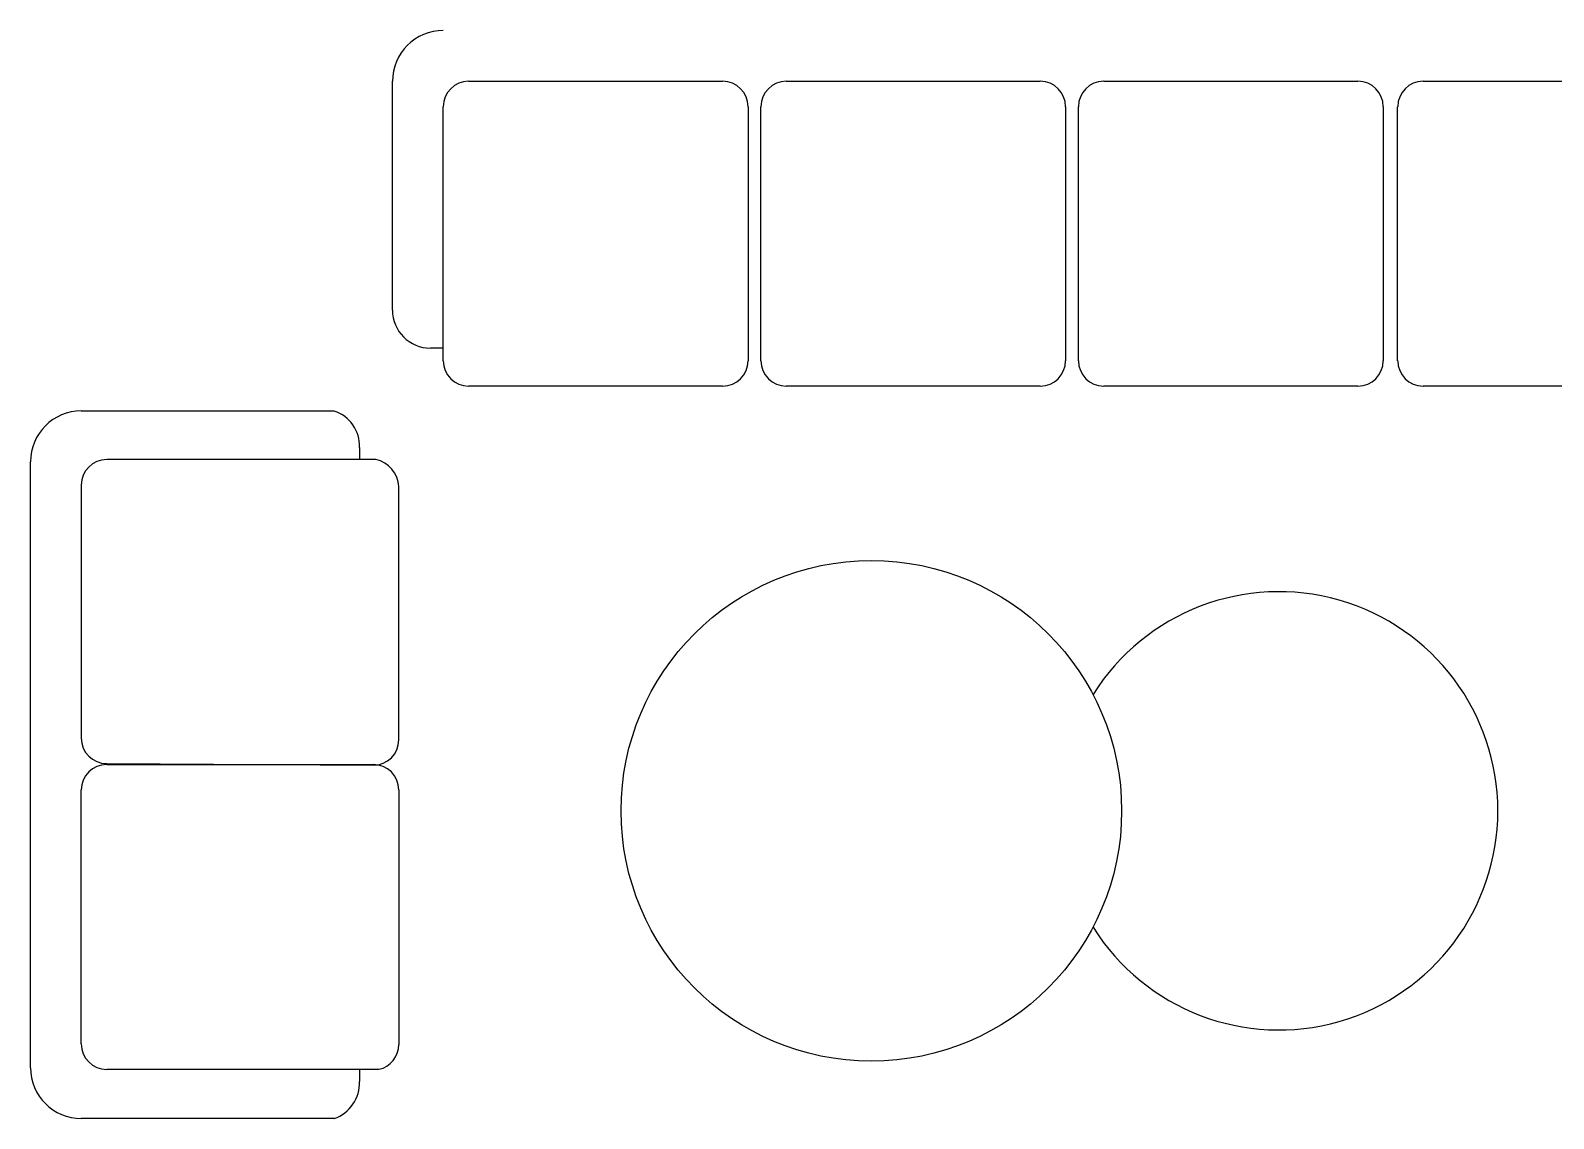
# Model space of a CAD drawing. Header units: inches. Extents: x 9636 to 21597, y -10243 to 557.
# Drawn here: x 14878.8 to 14988.7, y -8666 to -8587.5 of the extents above; entities that cross this region are included whole.
import ezdxf

# ---------------------------------------------------------------- set-up
doc = ezdxf.new("R2010")
doc.units = ezdxf.units.IN
doc.header["$MEASUREMENT"] = 0
doc.layers.add('M40-KOLTUKSUNGERI', color=136, linetype='Continuous')

# ---------------------------------------------------------------- blocks, each defined once
blk = doc.blocks.new('FF')
at = {"layer": 'M40-KOLTUKSUNGERI', "color": 252, "linetype": 'Continuous', "true_color": 0x939598}
for p, q in [((14904.96, -8607.63), (14904.96, -8591.13)), ((14910.46, -8591.13), (14928.79, -8591.13)), ((14933.38, -8591.13), (14951.71, -8591.13)), ((14956.29, -8591.13), (14974.63, -8591.13)), ((14979.33, -8591.13), (14997.66, -8591.13)), ((14908.63, -8611.29), (14908.63, -8592.96)), ((14930.63, -8592.96), (14930.63, -8611.29)), ((14931.54, -8611.29), (14931.54, -8592.96)), ((14953.54, -8592.96), (14953.54, -8611.29)), ((14954.46, -8611.29), (14954.46, -8592.96)), ((14976.46, -8592.96), (14976.46, -8611.29)), ((14977.49, -8611.29), (14977.49, -8592.96)), ((14908.63, -8610.38), (14907.71, -8610.38)), ((14928.79, -8613.13), (14910.46, -8613.13)), ((14951.71, -8613.13), (14933.38, -8613.13)), ((14974.63, -8613.13), (14956.29, -8613.13)), ((14997.66, -8613.13), (14979.33, -8613.13)), ((14882.51, -8614.91), (14900.75, -8614.91)), ((14902.59, -8617.54), (14902.59, -8618.42)), ((14878.84, -8662.29), (14878.84, -8618.58)), ((14903.76, -8618.42), (14884.34, -8618.41)), ((14882.51, -8620.25), (14882.51, -8638.52)), ((14905.42, -8638.64), (14905.42, -8620.37)), ((14884.34, -8640.35), (14903.59, -8640.47)), ((14884.34, -8640.41), (14903.59, -8640.41)), ((14882.51, -8660.58), (14882.51, -8642.25)), ((14905.42, -8642.25), (14905.42, -8660.62)), ((14903.98, -8662.41), (14884.34, -8662.41)), ((14902.59, -8662.41), (14902.59, -8663.29)), ((14900.75, -8665.96), (14882.51, -8665.96))]:
    blk.add_line(p, q, dxfattribs=at)
blk.add_circle((14939.52, -8643.76), 18.06, dxfattribs=at)
for centre, radius, start, end in [((14908.63, -8591.13), 3.67, 90, 180), ((14910.46, -8592.96), 1.83, 90, 180), ((14928.79, -8592.96), 1.83, 360, 90), ((14933.38, -8592.96), 1.83, 90, 180), ((14951.71, -8592.96), 1.83, 360, 90), ((14956.29, -8592.96), 1.83, 90, 180), ((14974.63, -8592.96), 1.83, 360, 90), ((14979.33, -8592.96), 1.83, 90, 180), ((14907.71, -8607.63), 2.75, 180, 270), ((14910.46, -8611.29), 1.83, 180, 270), ((14928.79, -8611.29), 1.83, 270, 0), ((14933.38, -8611.29), 1.83, 180, 270), ((14951.71, -8611.29), 1.83, 270, 0), ((14956.29, -8611.29), 1.83, 180, 270), ((14974.63, -8611.29), 1.83, 270, 0), ((14979.33, -8611.29), 1.83, 180, 270), ((14882.51, -8618.58), 3.67, 90, 180), ((14899.94, -8617.44), 2.65, 357.8498, 72.0605), ((14884.34, -8620.25), 1.83, 90, 180), ((14903.32, -8620.47), 2.1, 2.8218, 77.9947), ((14968.92, -8643.76), 15.81, 212.0201, 147.9799), ((14884.34, -8638.52), 1.83, 180, 270), ((14903.59, -8638.64), 1.83, 270, 0), ((14884.34, -8642.25), 1.83, 90, 180), ((14903.59, -8642.25), 1.83, 360, 90), ((14884.34, -8660.58), 1.83, 180, 270), ((14903.59, -8660.62), 1.83, 282.2638, 360), ((14882.51, -8662.29), 3.67, 180, 270), ((14899.88, -8663.39), 2.71, 288.8654, 2.2163)]:
    blk.add_arc(centre, radius, start, end, dxfattribs=at)

msp = doc.modelspace()

# ---------------------------------------------------------------- block references
at = {"color": 18, "true_color": 0x000000}
msp.add_blockref('FF', (0, 0), dxfattribs=at)

doc.saveas('drawing.dxf')
